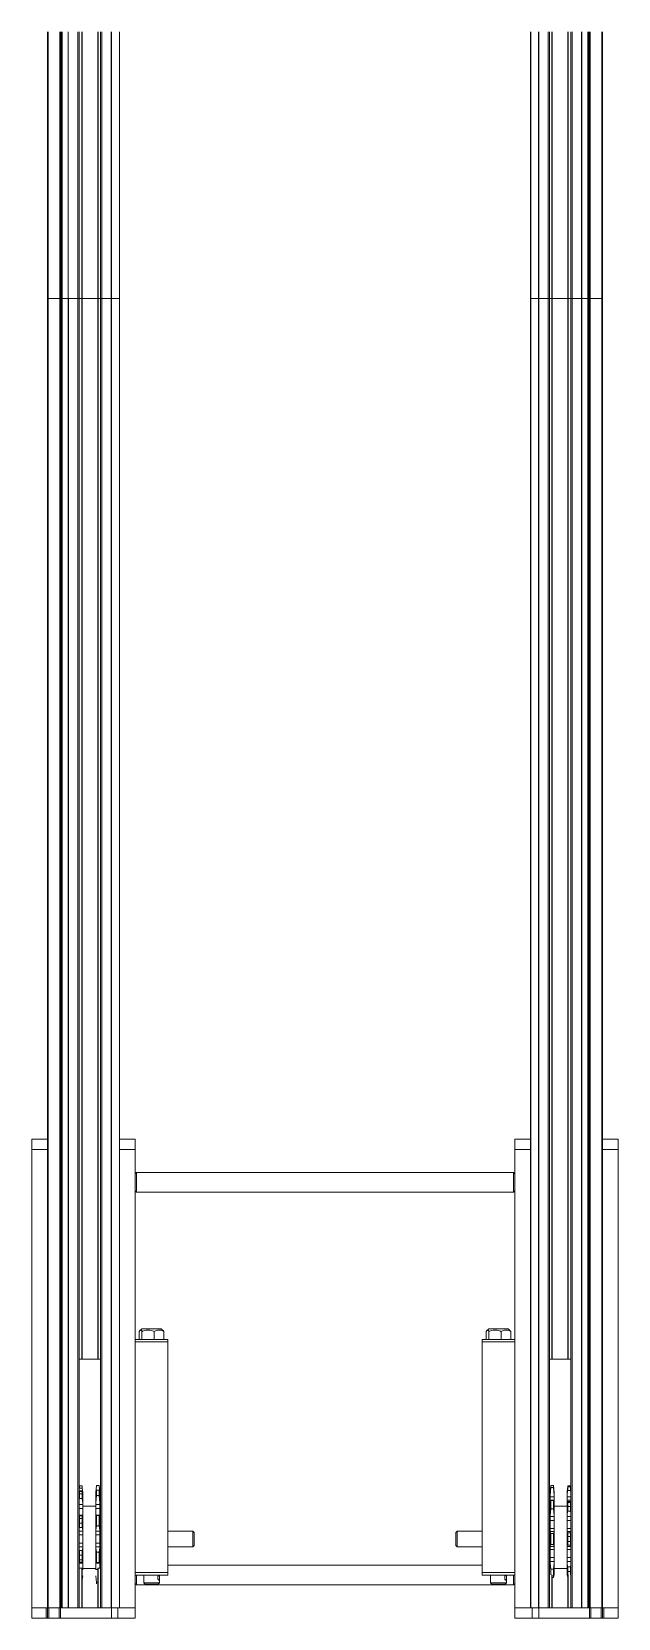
# Model space of a CAD drawing. Header units: millimetres. Extents: x 2676 to 14409, y -484 to 4878.
# Drawn here: x 13078 to 13526, y -484 to 727 of the extents above; entities that cross this region are included whole.
import ezdxf

# ---------------------------------------------------------------- set-up
doc = ezdxf.new("R2010")
doc.units = ezdxf.units.MM

msp = doc.modelspace()

# ---------------------------------------------------------------- linework, layer by layer
at = {"color": 7, "linetype": 'Continuous', "lineweight": 15}
for p, q in [((13090, 523.7, 2353.1), (13090, 727.3, 2353.1)), ((13090.5, 523.7, 2353.1), (13090.5, 727.3, 2353.1)), ((13099.5, 523.7, 2353.1), (13099.5, 727.3, 2353.1)), ((13100, 523.7, 2353.1), (13100, 727.3, 2353.1)), ((13100.3, 523.7, 2353.1), (13100.3, 727.3, 2353.1)), ((13101.1, 523.7, 2353.1), (13101.1, 727.3, 2353.1)), ((13101.3, 523.7, 2353.1), (13101.3, 727.3, 2353.1)), ((13114.2, 523.7, 2353.1), (13114.2, 727.3, 2353.1)), ((13116.5, 523.7, 2353.1), (13116.5, 727.3, 2353.1)), ((13128.5, 523.7, 2353.1), (13128.5, 727.3, 2353.1)), ((13130.5, 727.3, 2353.1), (13130.5, 523.7, 2353.1)), ((13145, 523.7, 2353.1), (13145, 727.3, 2353.1)), ((13459, 727.3, 2353.1), (13459, 523.7, 2353.1)), ((13473.5, 523.7, 2353.1), (13473.5, 727.3, 2353.1)), ((13475.5, 727.3, 2353.1), (13475.5, 523.7, 2353.1)), ((13487.5, 727.3, 2353.1), (13487.5, 523.7, 2353.1)), ((13489.8, 727.3, 2353.1), (13489.8, 523.7, 2353.1)), ((13502.7, 727.3, 2353.1), (13502.7, 523.7, 2353.1)), ((13502.9, 727.3, 2353.1), (13502.9, 523.7, 2353.1)), ((13503.7, 727.3, 2353.1), (13503.7, 523.7, 2353.1)), ((13504, 727.3, 2353.1), (13504, 523.7, 2353.1)), ((13504.5, 727.3, 2353.1), (13504.5, 523.7, 2353.1)), ((13513.5, 727.3, 2353.1), (13513.5, 523.7, 2353.1)), ((13514, 727.3, 2353.1), (13514, 523.7, 2353.1)), ((13090.5, 523.7, 2353.1), (13090, 523.7, 2353.1)), ((13090, -476.3, 2353.1), (13090, 523.7, 2353.1)), ((13099.5, 523.7, 2353.1), (13090.5, 523.7, 2353.1)), ((13090.5, -476.3, 2353.1), (13090.5, 523.7, 2353.1)), ((13100, 523.7, 2353.1), (13099.5, 523.7, 2353.1)), ((13099.5, -476.3, 2353.1), (13099.5, 523.7, 2353.1)), ((13100.3, 523.7, 2353.1), (13100, 523.7, 2353.1)), ((13100, -476.3, 2353.1), (13100, 523.7, 2353.1)), ((13101.1, 523.7, 2353.1), (13100.3, 523.7, 2353.1)), ((13100.3, -476.3, 2353.1), (13100.3, 523.7, 2353.1)), ((13101.3, 523.7, 2353.1), (13101.1, 523.7, 2353.1)), ((13101.1, -476.3, 2353.1), (13101.1, 523.7, 2353.1)), ((13105.8, 523.7, 2353.1), (13101.3, 523.7, 2353.1)), ((13101.3, -476.3, 2353.1), (13101.3, 523.7, 2353.1)), ((13106, 523.7, 2353.1), (13105.8, 523.7, 2353.1)), ((13105.8, -476.3, 2353.1), (13105.8, 523.7, 2353.1)), ((13113.2, 523.7, 2353.1), (13106, 523.7, 2353.1)), ((13106, -476.3, 2353.1), (13106, 523.7, 2353.1)), ((13114.2, 523.7, 2353.1), (13113.2, 523.7, 2353.1)), ((13113.2, -476.3, 2353.1), (13113.2, 523.7, 2353.1)), ((13114.2, -476.3, 2353.1), (13114.2, 523.7, 2353.1)), ((13116.2, 523.7, 2353.1), (13114.2, 523.7, 2353.1)), ((13116.5, 523.7, 2353.1), (13116.2, 523.7, 2353.1)), ((13116.2, -286.5, 2353.1), (13116.2, 523.7, 2353.1)), ((13128.5, 523.7, 2353.1), (13116.5, 523.7, 2353.1)), ((13116.5, -286.4, 2353.1), (13116.5, 523.7, 2353.1)), ((13128.8, 523.7, 2353.1), (13128.5, 523.7, 2353.1)), ((13128.5, -286.4, 2353.1), (13128.5, 523.7, 2353.1)), ((13130.5, 523.7, 2353.1), (13128.8, 523.7, 2353.1)), ((13128.8, -286.5, 2353.1), (13128.8, 523.7, 2353.1)), ((13130.5, 523.7, 2353.1), (13130.5, -476.3, 2353.1)), ((13131.5, 523.7, 2353.1), (13130.5, 523.7, 2353.1)), ((13138.7, 523.7, 2353.1), (13131.5, 523.7, 2353.1)), ((13131.5, -476.3, 2353.1), (13131.5, 523.7, 2353.1)), ((13138.9, 523.7, 2353.1), (13138.7, 523.7, 2353.1)), ((13138.7, -476.3, 2353.1), (13138.7, 523.7, 2353.1)), ((13144.9, 523.7, 2353.1), (13138.9, 523.7, 2353.1)), ((13138.9, -476.3, 2353.1), (13138.9, 523.7, 2353.1)), ((13145, 523.7, 2353.1), (13144.9, 523.7, 2353.1)), ((13144.9, -476.3, 2353.1), (13144.9, 523.7, 2353.1)), ((13145, -126.3, 2353.1), (13145, 523.7, 2353.1)), ((13459, 523.7, 2353.1), (13459.1, 523.7, 2353.1)), ((13459, -126.3, 2353.1), (13459, 523.7, 2353.1)), ((13459.1, 523.7, 2353.1), (13465.1, 523.7, 2353.1)), ((13459.1, -476.3, 2353.1), (13459.1, 523.7, 2353.1)), ((13465.1, 523.7, 2353.1), (13465.3, 523.7, 2353.1)), ((13465.1, -476.3, 2353.1), (13465.1, 523.7, 2353.1)), ((13465.3, 523.7, 2353.1), (13472.5, 523.7, 2353.1)), ((13465.3, -476.3, 2353.1), (13465.3, 523.7, 2353.1)), ((13472.5, 523.7, 2353.1), (13473.5, 523.7, 2353.1)), ((13472.5, -476.3, 2353.1), (13472.5, 523.7, 2353.1)), ((13473.5, -476.3, 2353.1), (13473.5, 523.7, 2353.1)), ((13473.5, 523.7, 2353.1), (13475.2, 523.7, 2353.1)), ((13475.2, 523.7, 2353.1), (13475.5, 523.7, 2353.1)), ((13475.2, -286.5, 2353.1), (13475.2, 523.7, 2353.1)), ((13475.5, 523.7, 2353.1), (13487.5, 523.7, 2353.1)), ((13475.5, -286.4, 2353.1), (13475.5, 523.7, 2353.1)), ((13487.5, 523.7, 2353.1), (13487.8, 523.7, 2353.1)), ((13487.5, -286.4, 2353.1), (13487.5, 523.7, 2353.1)), ((13487.8, 523.7, 2353.1), (13489.8, 523.7, 2353.1)), ((13487.8, -286.5, 2353.1), (13487.8, 523.7, 2353.1)), ((13489.8, 523.7, 2353.1), (13489.8, -476.3, 2353.1)), ((13489.8, 523.7, 2353.1), (13490.8, 523.7, 2353.1)), ((13490.8, 523.7, 2353.1), (13498, 523.7, 2353.1)), ((13490.8, -476.3, 2353.1), (13490.8, 523.7, 2353.1)), ((13498, 523.7, 2353.1), (13498.2, 523.7, 2353.1)), ((13498, -476.3, 2353.1), (13498, 523.7, 2353.1)), ((13498.2, 523.7, 2353.1), (13502.7, 523.7, 2353.1)), ((13498.2, -476.3, 2353.1), (13498.2, 523.7, 2353.1)), ((13502.7, 523.7, 2353.1), (13502.9, 523.7, 2353.1)), ((13502.7, -476.3, 2353.1), (13502.7, 523.7, 2353.1)), ((13502.9, 523.7, 2353.1), (13503.7, 523.7, 2353.1)), ((13502.9, -476.3, 2353.1), (13502.9, 523.7, 2353.1)), ((13503.7, 523.7, 2353.1), (13504, 523.7, 2353.1)), ((13503.7, -476.3, 2353.1), (13503.7, 523.7, 2353.1)), ((13504, 523.7, 2353.1), (13504.5, 523.7, 2353.1)), ((13504, -476.3, 2353.1), (13504, 523.7, 2353.1)), ((13504.5, 523.7, 2353.1), (13513.5, 523.7, 2353.1)), ((13504.5, -476.3, 2353.1), (13504.5, 523.7, 2353.1)), ((13513.5, 523.7, 2353.1), (13514, 523.7, 2353.1)), ((13513.5, -476.3, 2353.1), (13513.5, 523.7, 2353.1)), ((13514, -476.3, 2353.1), (13514, 523.7, 2353.1)), ((13078, -118.3, 2353.1), (13090, -118.3, 2353.1)), ((13078, -118.3, 2353.1), (13078, -126.3, 2353.1)), ((13145, -118.3, 2353.1), (13157, -118.3, 2353.1)), ((13157, -118.3, 2353.1), (13157, -126.3, 2353.1)), ((13447, -118.3, 2353.1), (13447, -126.3, 2353.1)), ((13447, -118.3, 2353.1), (13459, -118.3, 2353.1)), ((13514, -118.3, 2353.1), (13526, -118.3, 2353.1)), ((13526, -118.3, 2353.1), (13526, -126.3, 2353.1)), ((13078, -126.3, 2353.1), (13078, -476.3, 2353.1)), ((13090, -126.3, 2353.1), (13078, -126.3, 2353.1)), ((13157, -126.3, 2353.1), (13145, -126.3, 2353.1)), ((13145, -126.3, 2353.1), (13145, -476.3, 2353.1)), ((13157, -126.3, 2353.1), (13157, -476.3, 2353.1)), ((13459, -126.3, 2353.1), (13447, -126.3, 2353.1)), ((13447, -126.3, 2353.1), (13447, -476.3, 2353.1)), ((13459, -126.3, 2353.1), (13459, -476.3, 2353.1)), ((13526, -126.3, 2353.1), (13514, -126.3, 2353.1)), ((13526, -126.3, 2353.1), (13526, -476.3, 2353.1)), ((13158, -143.8, 2353.1), (13157, -144.8, 2353.1)), ((13446, -143.8, 2353.1), (13158, -143.8, 2353.1)), ((13158, -143.8, 2353.1), (13158, -158.8, 2353.1)), ((13447, -144.8, 2353.1), (13446, -143.8, 2353.1)), ((13446, -158.8, 2353.1), (13446, -143.8, 2353.1)), ((13157, -157.8, 2353.1), (13158, -158.8, 2353.1)), ((13158, -158.8, 2353.1), (13446, -158.8, 2353.1)), ((13446, -158.8, 2353.1), (13447, -157.8, 2353.1)), ((13160.1, -265.3, 2353.1), (13160.1, -271.3, 2353.1)), ((13162.1, -263.3, 2353.1), (13160.8, -264.4, 2353.1)), ((13167.2, -263.3, 2353.1), (13162.1, -263.3, 2353.1)), ((13162.2, -265.3, 2353.1), (13162.2, -271.3, 2353.1)), ((13176.8, -263.3, 2353.1), (13167.2, -263.3, 2353.1)), ((13171.5, -265.3, 2353.1), (13171.5, -271.3, 2353.1)), ((13178.2, -264.4, 2353.1), (13176.8, -263.3, 2353.1)), ((13178.8, -265.3, 2353.1), (13178.8, -271.3, 2353.1)), ((13425.1, -265.3, 2353.1), (13425.1, -271.3, 2353.1)), ((13427.1, -263.3, 2353.1), (13425.8, -264.4, 2353.1)), ((13441.8, -263.3, 2353.1), (13427.1, -263.3, 2353.1)), ((13427.2, -265.3, 2353.1), (13427.2, -271.3, 2353.1)), ((13436.5, -265.3, 2353.1), (13436.5, -271.3, 2353.1)), ((13443.2, -264.4, 2353.1), (13441.8, -263.3, 2353.1)), ((13443.8, -265.3, 2353.1), (13443.8, -271.3, 2353.1)), ((13157, -271.3, 2353.1), (13182, -271.3, 2353.1)), ((13182, -273.3, 2353.1), (13157, -273.3, 2353.1)), ((13182, -271.3, 2353.1), (13182, -273.3, 2353.1)), ((13182, -449.3, 2353.1), (13182, -273.3, 2353.1)), ((13422, -271.3, 2353.1), (13447, -271.3, 2353.1)), ((13422, -273.3, 2353.1), (13422, -271.3, 2353.1)), ((13447, -273.3, 2353.1), (13422, -273.3, 2353.1)), ((13422, -273.3, 2353.1), (13422, -449.3, 2353.1)), ((13116.2, -286.5, 2353.1), (13114.2, -286.5, 2353.1)), ((13128.5, -286.3, 2353.1), (13116.5, -286.3, 2353.1)), ((13130.5, -286.5, 2353.1), (13128.8, -286.5, 2353.1)), ((13473.5, -286.5, 2353.1), (13475.2, -286.5, 2353.1)), ((13475.5, -286.3, 2353.1), (13487.5, -286.3, 2353.1)), ((13487.8, -286.5, 2353.1), (13489.8, -286.5, 2353.1)), ((13114.3, -384.9, 2353.1), (13114.2, -386.4, 2353.1)), ((13116.6, -384.9, 2353.1), (13114.3, -384.9, 2353.1)), ((13116.4, -383.1, 2353.1), (13114.5, -383.1, 2353.1)), ((13116.5, -387, 2353.1), (13114.5, -387, 2353.1)), ((13114.5, -387.4, 2353.1), (13114.5, -389.3, 2353.1)), ((13116.4, -387.4, 2353.1), (13114.5, -387.4, 2353.1)), ((13116.4, -389.3, 2353.1), (13116.4, -387.4, 2353.1)), ((13117, -388.3, 2353.1), (13116.6, -384.9, 2353.1)), ((13127, -388.3, 2353.1), (13127.5, -382.9, 2353.1)), ((13127.5, -386.4, 2353.1), (13127, -390.7, 2353.1)), ((13127.5, -382.9, 2353.1), (13129.4, -382.9, 2353.1)), ((13127.5, -390.6, 2353.1), (13127.5, -386.4, 2353.1)), ((13127.5, -386.4, 2353.1), (13129.4, -386.4, 2353.1)), ((13129.4, -382.9, 2353.1), (13130, -388.3, 2353.1)), ((13129.4, -386.4, 2353.1), (13129.4, -390.6, 2353.1)), ((13130, -390.7, 2353.1), (13129.4, -386.4, 2353.1)), ((13474.5, -382.9, 2353.1), (13474, -388.3, 2353.1)), ((13474, -390.3, 2353.1), (13474.5, -384.4, 2353.1)), ((13474.5, -384.4, 2353.1), (13474.5, -382.9, 2353.1)), ((13476.4, -382.9, 2353.1), (13474.5, -382.9, 2353.1)), ((13476.4, -384.4, 2353.1), (13474.5, -384.4, 2353.1)), ((13476.4, -382.9, 2353.1), (13476.4, -384.4, 2353.1)), ((13477, -388.3, 2353.1), (13476.4, -382.9, 2353.1)), ((13476.4, -384.4, 2353.1), (13477, -390.3, 2353.1)), ((13487, -388.3, 2353.1), (13487.3, -384.9, 2353.1)), ((13487.3, -386.6, 2353.1), (13487, -390.3, 2353.1)), ((13489.6, -386.6, 2353.1), (13487.3, -386.6, 2353.1)), ((13489.4, -383.1, 2353.1), (13487.5, -383.1, 2353.1)), ((13487.5, -383.1, 2353.1), (13487.5, -383.8, 2353.1)), ((13489.4, -383.1, 2353.1), (13487.5, -383.1, 2353.1)), ((13487.5, -383.8, 2353.1), (13489.4, -383.8, 2353.1)), ((13489.4, -383.8, 2353.1), (13489.4, -383.1, 2353.1)), ((13489.6, -384.9, 2353.1), (13489.8, -386.4, 2353.1)), ((13489.8, -388.1, 2353.1), (13489.6, -386.6, 2353.1)), ((13114.2, -389.1, 2353.1), (13114.3, -388, 2353.1)), ((13114.3, -392.7, 2353.1), (13114.2, -394.2, 2353.1)), ((13116.6, -392.7, 2353.1), (13114.3, -392.7, 2353.1)), ((13114.5, -389.3, 2353.1), (13116.4, -389.3, 2353.1)), ((13116.6, -388, 2353.1), (13117, -390.7, 2353.1)), ((13117, -396.2, 2353.1), (13116.6, -392.7, 2353.1)), ((13117, -388.3, 2353.1), (13117, -389.6, 2353.1)), ((13117, -389.6, 2353.1), (13117, -390.7, 2353.1)), ((13117, -390.7, 2353.1), (13117, -396.2, 2353.1)), ((13117, -396.2, 2353.1), (13117, -397.5, 2353.1)), ((13117, -397.5, 2353.1), (13117, -400.5, 2353.1)), ((13127, -398.8, 2353.1), (13117, -398.8, 2353.1)), ((13127, -388.3, 2353.1), (13127, -389.6, 2353.1)), ((13127, -390.7, 2353.1), (13127, -389.6, 2353.1)), ((13127, -396.2, 2353.1), (13127.5, -390.6, 2353.1)), ((13127, -390.7, 2353.1), (13127, -396.2, 2353.1)), ((13127, -396.2, 2353.1), (13127, -397.5, 2353.1)), ((13127, -397.5, 2353.1), (13130, -397.5, 2353.1)), ((13127, -400.5, 2353.1), (13127, -397.5, 2353.1)), ((13127.5, -390.6, 2353.1), (13129.4, -390.6, 2353.1)), ((13129.4, -390.6, 2353.1), (13130, -396.2, 2353.1)), ((13130, -388.3, 2353.1), (13130, -389.6, 2353.1)), ((13130, -389.6, 2353.1), (13130, -390.7, 2353.1)), ((13130, -390.7, 2353.1), (13130, -396.2, 2353.1)), ((13130, -396.2, 2353.1), (13130, -397.5, 2353.1)), ((13130, -397.5, 2353.1), (13130, -400.5, 2353.1)), ((13130.5, -398.8, 2353.1), (13130, -398.8, 2353.1)), ((13474, -398.8, 2353.1), (13473.5, -398.8, 2353.1)), ((13474, -390.3, 2353.1), (13474, -388.3, 2353.1)), ((13474, -391.6, 2353.1), (13474, -390.3, 2353.1)), ((13474, -391.6, 2353.1), (13477, -391.6, 2353.1)), ((13474, -394.2, 2353.1), (13474, -391.6, 2353.1)), ((13477, -394.2, 2353.1), (13474, -394.2, 2353.1)), ((13474, -397, 2353.1), (13474, -394.2, 2353.1)), ((13474.5, -394.4, 2353.1), (13474, -397, 2353.1)), ((13474, -405.5, 2353.1), (13474, -397, 2353.1)), ((13474.5, -400.8, 2353.1), (13474.5, -394.4, 2353.1)), ((13476.4, -394.4, 2353.1), (13474.5, -394.4, 2353.1)), ((13476.4, -394.4, 2353.1), (13476.4, -400.8, 2353.1)), ((13477, -397, 2353.1), (13476.4, -394.4, 2353.1)), ((13477, -390.3, 2353.1), (13477, -388.3, 2353.1)), ((13477, -391.6, 2353.1), (13477, -390.3, 2353.1)), ((13477, -391.6, 2353.1), (13477, -394.2, 2353.1)), ((13477, -397, 2353.1), (13477, -394.2, 2353.1)), ((13477, -405.5, 2353.1), (13477, -397, 2353.1)), ((13487, -398.8, 2353.1), (13477, -398.8, 2353.1)), ((13487, -390.3, 2353.1), (13487, -388.3, 2353.1)), ((13487, -391.6, 2353.1), (13487, -390.3, 2353.1)), ((13487, -394.2, 2353.1), (13487, -391.6, 2353.1)), ((13487, -397, 2353.1), (13487, -394.2, 2353.1)), ((13487, -397, 2353.1), (13487.3, -395.3, 2353.1)), ((13487, -405.5, 2353.1), (13487, -397, 2353.1)), ((13489.5, -395, 2353.1), (13487.4, -395, 2353.1)), ((13487.5, -396, 2353.1), (13487.5, -398.9, 2353.1)), ((13489.4, -396, 2353.1), (13487.5, -396, 2353.1)), ((13487.5, -398.9, 2353.1), (13489.4, -398.9, 2353.1)), ((13489.4, -398.9, 2353.1), (13489.4, -396, 2353.1)), ((13489.6, -395.3, 2353.1), (13489.8, -396.1, 2353.1)), ((13114.2, -406.3, 2353.1), (13114.3, -406.2, 2353.1)), ((13116.6, -406.1, 2353.1), (13114.4, -406.1, 2353.1)), ((13114.5, -408, 2353.1), (13114.5, -411.6, 2353.1)), ((13116.4, -408, 2353.1), (13114.5, -408, 2353.1)), ((13114.5, -411.6, 2353.1), (13116.4, -411.6, 2353.1)), ((13116.4, -411.6, 2353.1), (13116.4, -408, 2353.1)), ((13116.6, -406.2, 2353.1), (13117, -406.6, 2353.1)), ((13117, -400.5, 2353.1), (13117, -405.5, 2353.1)), ((13117, -405.5, 2353.1), (13117, -406.6, 2353.1)), ((13117, -406.6, 2353.1), (13117, -417, 2353.1)), ((13130, -400.5, 2353.1), (13127, -400.5, 2353.1)), ((13127, -400.5, 2353.1), (13127, -405.5, 2353.1)), ((13127, -405.5, 2353.1), (13130, -405.5, 2353.1)), ((13127, -406.6, 2353.1), (13127, -405.5, 2353.1)), ((13127.5, -405.9, 2353.1), (13127, -406.6, 2353.1)), ((13127, -406.6, 2353.1), (13127, -417, 2353.1)), ((13127.5, -413.8, 2353.1), (13127.5, -405.9, 2353.1)), ((13127.5, -405.9, 2353.1), (13129.4, -405.9, 2353.1)), ((13129.4, -405.9, 2353.1), (13129.4, -413.8, 2353.1)), ((13130, -406.6, 2353.1), (13129.4, -405.9, 2353.1)), ((13130, -400.5, 2353.1), (13130, -405.5, 2353.1)), ((13130, -405.5, 2353.1), (13130, -406.6, 2353.1)), ((13130, -406.6, 2353.1), (13130, -417, 2353.1)), ((13474, -405.5, 2353.1), (13474.5, -400.8, 2353.1)), ((13474, -406.6, 2353.1), (13474, -405.5, 2353.1)), ((13474, -406.6, 2353.1), (13477, -406.6, 2353.1)), ((13474, -409.7, 2353.1), (13474, -406.6, 2353.1)), ((13477, -409.7, 2353.1), (13474, -409.7, 2353.1)), ((13474, -415.8, 2353.1), (13474, -409.7, 2353.1)), ((13476.4, -400.8, 2353.1), (13474.5, -400.8, 2353.1)), ((13476.4, -400.8, 2353.1), (13477, -405.5, 2353.1)), ((13477, -406.6, 2353.1), (13477, -405.5, 2353.1)), ((13477, -406.6, 2353.1), (13477, -409.7, 2353.1)), ((13477, -415.8, 2353.1), (13477, -409.7, 2353.1)), ((13487.3, -402.6, 2353.1), (13487, -405.5, 2353.1)), ((13487, -406.6, 2353.1), (13487, -405.5, 2353.1)), ((13487, -409.7, 2353.1), (13487, -406.6, 2353.1)), ((13487, -415.8, 2353.1), (13487, -409.7, 2353.1)), ((13489.6, -402.6, 2353.1), (13487.3, -402.6, 2353.1)), ((13489.8, -403.8, 2353.1), (13489.6, -402.6, 2353.1)), ((13114.3, -415, 2353.1), (13114.2, -415.8, 2353.1)), ((13116.6, -415, 2353.1), (13114.3, -415, 2353.1)), ((13117, -417, 2353.1), (13116.6, -415, 2353.1)), ((13117, -417, 2353.1), (13117, -417.8, 2353.1)), ((13117, -417.8, 2353.1), (13117, -420.6, 2353.1)), ((13117, -420.6, 2353.1), (13117, -427, 2353.1)), ((13127, -417, 2353.1), (13127.5, -413.8, 2353.1)), ((13127, -417, 2353.1), (13127, -417.8, 2353.1)), ((13127, -417.8, 2353.1), (13130, -417.8, 2353.1)), ((13127, -420.6, 2353.1), (13127, -417.8, 2353.1)), ((13130, -420.6, 2353.1), (13127, -420.6, 2353.1)), ((13127, -420.6, 2353.1), (13127, -427, 2353.1)), ((13127.5, -413.8, 2353.1), (13129.4, -413.8, 2353.1)), ((13129.4, -413.8, 2353.1), (13130, -417, 2353.1)), ((13130, -417, 2353.1), (13130, -417.8, 2353.1)), ((13130, -417.8, 2353.1), (13130, -420.6, 2353.1)), ((13130, -420.6, 2353.1), (13130, -427, 2353.1)), ((13201, -417.8, 2353.1), (13182, -417.8, 2353.1)), ((13202, -418.8, 2353.1), (13201, -417.8, 2353.1)), ((13201, -429.8, 2353.1), (13201, -417.8, 2353.1)), ((13202, -418.8, 2353.1), (13202, -428.8, 2353.1)), ((13403, -417.8, 2353.1), (13402, -418.8, 2353.1)), ((13402, -423.8, 2353.1), (13402, -418.8, 2353.1)), ((13402, -428.8, 2353.1), (13402, -423.8, 2353.1)), ((13422, -417.8, 2353.1), (13403, -417.8, 2353.1)), ((13403, -417.8, 2353.1), (13403, -423.8, 2353.1)), ((13403, -423.8, 2353.1), (13403, -429.8, 2353.1)), ((13474, -415.8, 2353.1), (13477, -415.8, 2353.1)), ((13474, -417.9, 2353.1), (13474, -415.8, 2353.1)), ((13474, -418.2, 2353.1), (13474, -417.9, 2353.1)), ((13477, -417.9, 2353.1), (13474, -417.9, 2353.1)), ((13474, -429.3, 2353.1), (13474, -418.2, 2353.1)), ((13474.5, -419.6, 2353.1), (13474, -418.2, 2353.1)), ((13476.4, -419.6, 2353.1), (13474.5, -419.6, 2353.1)), ((13474.5, -428, 2353.1), (13474.5, -419.6, 2353.1)), ((13477, -418.2, 2353.1), (13476.4, -419.6, 2353.1)), ((13476.4, -419.6, 2353.1), (13476.4, -428, 2353.1)), ((13477, -415.8, 2353.1), (13477, -417.9, 2353.1)), ((13477, -418.2, 2353.1), (13477, -417.9, 2353.1)), ((13477, -429.3, 2353.1), (13477, -418.2, 2353.1)), ((13487, -417.9, 2353.1), (13487, -415.8, 2353.1)), ((13487, -418.2, 2353.1), (13487, -417.9, 2353.1)), ((13487, -429.3, 2353.1), (13487, -418.2, 2353.1)), ((13487, -418.2, 2353.1), (13487.3, -419.1, 2353.1)), ((13487.3, -419.1, 2353.1), (13489.6, -419.1, 2353.1)), ((13487.5, -421.9, 2353.1), (13487.5, -425.7, 2353.1)), ((13489.4, -421.9, 2353.1), (13487.5, -421.9, 2353.1)), ((13489.4, -425.7, 2353.1), (13489.4, -421.9, 2353.1)), ((13489.6, -419.1, 2353.1), (13489.8, -418.7, 2353.1)), ((13114.2, -431.7, 2353.1), (13114.3, -432.6, 2353.1)), ((13114.3, -432.6, 2353.1), (13116.6, -432.6, 2353.1)), ((13114.5, -436, 2353.1), (13114.5, -439.6, 2353.1)), ((13116.4, -436, 2353.1), (13114.5, -436, 2353.1)), ((13116.4, -439.6, 2353.1), (13116.4, -436, 2353.1)), ((13116.6, -432.6, 2353.1), (13117, -430.6, 2353.1)), ((13117, -427, 2353.1), (13117, -429.8, 2353.1)), ((13117, -429.8, 2353.1), (13117, -430.6, 2353.1)), ((13117, -430.6, 2353.1), (13117, -441, 2353.1)), ((13127, -427, 2353.1), (13130, -427, 2353.1)), ((13127, -429.8, 2353.1), (13127, -427, 2353.1)), ((13127, -429.8, 2353.1), (13127, -430.6, 2353.1)), ((13130, -429.8, 2353.1), (13127, -429.8, 2353.1)), ((13127.5, -433.8, 2353.1), (13127, -430.6, 2353.1)), ((13127, -430.6, 2353.1), (13127, -441, 2353.1)), ((13127.5, -441.7, 2353.1), (13127.5, -433.8, 2353.1)), ((13127.5, -433.8, 2353.1), (13129.4, -433.8, 2353.1)), ((13130, -430.6, 2353.1), (13129.4, -433.8, 2353.1)), ((13129.4, -433.8, 2353.1), (13129.4, -441.7, 2353.1)), ((13130, -427, 2353.1), (13130, -429.8, 2353.1)), ((13130, -429.8, 2353.1), (13130, -430.6, 2353.1)), ((13130, -430.6, 2353.1), (13130, -441, 2353.1)), ((13182, -429.8, 2353.1), (13201, -429.8, 2353.1)), ((13201, -429.8, 2353.1), (13202, -428.8, 2353.1)), ((13402, -428.8, 2353.1), (13403, -429.8, 2353.1)), ((13403, -429.8, 2353.1), (13422, -429.8, 2353.1)), ((13474, -429.3, 2353.1), (13474.5, -428, 2353.1)), ((13474, -429.6, 2353.1), (13474, -429.3, 2353.1)), ((13474, -429.6, 2353.1), (13477, -429.6, 2353.1)), ((13474, -431.8, 2353.1), (13474, -429.6, 2353.1)), ((13477, -431.8, 2353.1), (13474, -431.8, 2353.1)), ((13474, -437.9, 2353.1), (13474, -431.8, 2353.1)), ((13476.4, -428, 2353.1), (13474.5, -428, 2353.1)), ((13476.4, -428, 2353.1), (13477, -429.3, 2353.1)), ((13477, -429.6, 2353.1), (13477, -429.3, 2353.1)), ((13477, -429.6, 2353.1), (13477, -431.8, 2353.1)), ((13477, -437.9, 2353.1), (13477, -431.8, 2353.1)), ((13487.3, -428.5, 2353.1), (13487, -429.3, 2353.1)), ((13487, -429.6, 2353.1), (13487, -429.3, 2353.1)), ((13487, -431.8, 2353.1), (13487, -429.6, 2353.1)), ((13487, -437.9, 2353.1), (13487, -431.8, 2353.1)), ((13489.6, -428.5, 2353.1), (13487.3, -428.5, 2353.1)), ((13487.5, -425.7, 2353.1), (13489.4, -425.7, 2353.1)), ((13489.8, -428.8, 2353.1), (13489.6, -428.5, 2353.1)), ((13114.3, -441.4, 2353.1), (13114.2, -441.2, 2353.1)), ((13114.2, -446, 2353.1), (13116.2, -446, 2353.1)), ((13114.4, -441.4, 2353.1), (13116.6, -441.4, 2353.1)), ((13114.5, -439.6, 2353.1), (13116.4, -439.6, 2353.1)), ((13116.2, -476.3, 2353.1), (13116.2, -446, 2353.1)), ((13116.5, -476.3, 2353.1), (13116.5, -446.1, 2353.1)), ((13117, -441, 2353.1), (13116.6, -441.4, 2353.1)), ((13117, -441, 2353.1), (13117, -442.1, 2353.1)), ((13117, -442.1, 2353.1), (13117, -447, 2353.1)), ((13117, -446.3, 2353.1), (13127, -446.3, 2353.1)), ((13117, -447, 2353.1), (13117, -447.3, 2353.1)), ((13127, -441, 2353.1), (13127.5, -441.7, 2353.1)), ((13127, -442.1, 2353.1), (13127, -441, 2353.1)), ((13130, -442.1, 2353.1), (13127, -442.1, 2353.1)), ((13127, -442.1, 2353.1), (13127, -447, 2353.1)), ((13127, -447.3, 2353.1), (13127, -447, 2353.1)), ((13127.5, -441.7, 2353.1), (13129.4, -441.7, 2353.1)), ((13128.5, -476.3, 2353.1), (13128.5, -446.1, 2353.1)), ((13128.8, -446, 2353.1), (13130.5, -446, 2353.1)), ((13128.8, -476.3, 2353.1), (13128.8, -446, 2353.1)), ((13129.4, -441.7, 2353.1), (13130, -441, 2353.1)), ((13130, -441, 2353.1), (13130, -442.1, 2353.1)), ((13130, -442.1, 2353.1), (13130, -446, 2353.1)), ((13422, -443.8, 2353.1), (13182, -443.8, 2353.1)), ((13474.2, -446, 2353.1), (13473.5, -446, 2353.1)), ((13474, -437.9, 2353.1), (13477, -437.9, 2353.1)), ((13474, -441, 2353.1), (13474, -437.9, 2353.1)), ((13477, -441, 2353.1), (13474, -441, 2353.1)), ((13474, -442.1, 2353.1), (13474, -441, 2353.1)), ((13474.5, -446.8, 2353.1), (13474, -442.1, 2353.1)), ((13474, -446, 2353.1), (13474, -442.1, 2353.1)), ((13476.4, -446.8, 2353.1), (13474.5, -446.8, 2353.1)), ((13474.5, -451, 2353.1), (13474.5, -446.8, 2353.1)), ((13477, -442.1, 2353.1), (13476.4, -446.8, 2353.1)), ((13476.4, -446.8, 2353.1), (13476.4, -453.2, 2353.1)), ((13477, -437.9, 2353.1), (13477, -441, 2353.1)), ((13477, -442.1, 2353.1), (13477, -441, 2353.1)), ((13477, -450.6, 2353.1), (13477, -442.1, 2353.1)), ((13487, -446.3, 2353.1), (13477, -446.3, 2353.1)), ((13487, -441, 2353.1), (13487, -437.9, 2353.1)), ((13487, -442.1, 2353.1), (13487, -441, 2353.1)), ((13487, -442.1, 2353.1), (13487.3, -445, 2353.1)), ((13487, -450.6, 2353.1), (13487, -442.1, 2353.1)), ((13487.3, -445, 2353.1), (13489.6, -445, 2353.1)), ((13489.6, -445, 2353.1), (13489.8, -443.8, 2353.1)), ((13489.8, -446, 2353.1), (13489.7, -446, 2353.1)), ((13116.6, -454.9, 2353.1), (13116.9, -451.9, 2353.1)), ((13127.5, -457, 2353.1), (13127, -451.9, 2353.1)), ((13127.5, -458.1, 2353.1), (13127.5, -457, 2353.1)), ((13127.5, -457, 2353.1), (13128.5, -457, 2353.1)), ((13157, -449.3, 2353.1), (13182, -449.3, 2353.1)), ((13182, -451.3, 2353.1), (13157, -451.3, 2353.1)), ((13157, -457.8, 2353.1), (13158, -458.8, 2353.1)), ((13158, -451.3, 2353.1), (13158, -458.8, 2353.1)), ((13158, -458.8, 2353.1), (13446, -458.8, 2353.1)), ((13163.5, -451.3, 2353.1), (13163.5, -457.3, 2353.1)), ((13163.5, -457.3, 2353.1), (13164.5, -458.3, 2353.1)), ((13163.5, -457.3, 2353.1), (13175.5, -457.3, 2353.1)), ((13174.5, -458.3, 2353.1), (13164.5, -458.3, 2353.1)), ((13174.5, -458.3, 2353.1), (13175.5, -457.3, 2353.1)), ((13175.5, -452.6, 2353.1), (13175.5, -451.3, 2353.1)), ((13175.5, -457.3, 2353.1), (13175.5, -452.6, 2353.1)), ((13182, -449.3, 2353.1), (13182, -451.3, 2353.1)), ((13422, -449.3, 2353.1), (13447, -449.3, 2353.1)), ((13422, -451.3, 2353.1), (13422, -449.3, 2353.1)), ((13447, -451.3, 2353.1), (13422, -451.3, 2353.1)), ((13428.5, -451.3, 2353.1), (13428.5, -457.3, 2353.1)), ((13428.5, -457.3, 2353.1), (13429.5, -458.3, 2353.1)), ((13428.5, -457.3, 2353.1), (13432.6, -457.3, 2353.1)), ((13432.9, -458.3, 2353.1), (13429.5, -458.3, 2353.1)), ((13432.6, -457.3, 2353.1), (13440.5, -457.3, 2353.1)), ((13439.5, -458.3, 2353.1), (13432.9, -458.3, 2353.1)), ((13439.5, -458.3, 2353.1), (13440.5, -457.3, 2353.1)), ((13440.5, -452.6, 2353.1), (13440.5, -451.3, 2353.1)), ((13440.5, -457.3, 2353.1), (13440.5, -452.6, 2353.1)), ((13446, -458.8, 2353.1), (13446, -451.3, 2353.1)), ((13446, -458.8, 2353.1), (13447, -457.8, 2353.1)), ((13475.5, -476.3, 2353.1), (13475.5, -451.4, 2353.1)), ((13476.4, -453.2, 2353.1), (13475.5, -453.2, 2353.1)), ((13476.4, -453.2, 2353.1), (13476.9, -450.8, 2353.1)), ((13487.3, -452.2, 2353.1), (13487, -450.8, 2353.1)), ((13487.4, -452.6, 2353.1), (13487.5, -452.6, 2353.1)), ((13489.4, -448.6, 2353.1), (13487.5, -448.6, 2353.1)), ((13487.5, -448.6, 2353.1), (13487.5, -451.2, 2353.1)), ((13487.5, -476.3, 2353.1), (13487.5, -450.6, 2353.1)), ((13489.4, -451, 2353.1), (13489.4, -448.6, 2353.1)), ((13089, -476.3, 2353.1), (13078, -476.3, 2353.1)), ((13078, -484.3, 2353.1), (13078, -476.3, 2353.1)), ((13078, -484.3, 2353.1), (13089, -484.3, 2353.1)), ((13089, -476.3, 2353.1), (13089, -484.3, 2353.1)), ((13090, -476.3, 2353.1), (13089, -476.3, 2353.1)), ((13089, -484.3, 2353.1), (13090, -484.3, 2353.1)), ((13090.5, -476.3, 2353.1), (13090, -476.3, 2353.1)), ((13090, -476.3, 2353.1), (13090, -484.3, 2353.1)), ((13090, -484.3, 2353.1), (13091, -484.3, 2353.1)), ((13099.5, -476.3, 2353.1), (13090.5, -476.3, 2353.1)), ((13091, -484.3, 2353.1), (13091, -476.3, 2353.1)), ((13099, -476.3, 2353.1), (13091, -476.3, 2353.1)), ((13091, -484.3, 2353.1), (13099, -484.3, 2353.1)), ((13099, -476.3, 2353.1), (13099, -484.3, 2353.1)), ((13099, -484.3, 2353.1), (13100, -484.3, 2353.1)), ((13100, -476.3, 2353.1), (13099.5, -476.3, 2353.1)), ((13100, -484.3, 2353.1), (13100, -476.3, 2353.1)), ((13138.8, -476.3, 2353.1), (13100, -476.3, 2353.1)), ((13100, -484.3, 2353.1), (13138.8, -484.3, 2353.1)), ((13113.2, -476.3, 2353.1), (13106, -476.3, 2353.1)), ((13138.7, -476.3, 2353.1), (13131.5, -476.3, 2353.1)), ((13138.8, -476.3, 2353.1), (13138.8, -484.3, 2353.1)), ((13143.8, -476.3, 2353.1), (13138.8, -476.3, 2353.1)), ((13138.8, -484.3, 2353.1), (13143.8, -484.3, 2353.1)), ((13143.8, -476.3, 2353.1), (13138.9, -476.3, 2353.1)), ((13143.8, -476.3, 2353.1), (13143.8, -484.3, 2353.1)), ((13143.8, -476.3, 2353.1), (13157, -476.3, 2353.1)), ((13143.8, -484.3, 2353.1), (13157, -484.3, 2353.1)), ((13157, -476.3, 2353.1), (13145, -476.3, 2353.1)), ((13157, -484.3, 2353.1), (13157, -476.3, 2353.1)), ((13459, -476.3, 2353.1), (13447, -476.3, 2353.1)), ((13447, -484.3, 2353.1), (13447, -476.3, 2353.1)), ((13460.2, -476.3, 2353.1), (13447, -476.3, 2353.1)), ((13460.2, -484.3, 2353.1), (13447, -484.3, 2353.1)), ((13460.2, -476.3, 2353.1), (13465.1, -476.3, 2353.1)), ((13460.2, -476.3, 2353.1), (13460.2, -484.3, 2353.1)), ((13460.2, -476.3, 2353.1), (13465.2, -476.3, 2353.1)), ((13465.2, -484.3, 2353.1), (13460.2, -484.3, 2353.1)), ((13465.2, -476.3, 2353.1), (13465.2, -484.3, 2353.1)), ((13465.2, -476.3, 2353.1), (13504, -476.3, 2353.1)), ((13504, -484.3, 2353.1), (13465.2, -484.3, 2353.1)), ((13465.3, -476.3, 2353.1), (13472.5, -476.3, 2353.1)), ((13490.8, -476.3, 2353.1), (13498, -476.3, 2353.1)), ((13504, -476.3, 2353.1), (13504.5, -476.3, 2353.1)), ((13504, -484.3, 2353.1), (13504, -476.3, 2353.1)), ((13505, -484.3, 2353.1), (13504, -484.3, 2353.1)), ((13504.5, -476.3, 2353.1), (13513.5, -476.3, 2353.1)), ((13505, -476.3, 2353.1), (13505, -484.3, 2353.1)), ((13505, -476.3, 2353.1), (13513, -476.3, 2353.1)), ((13513, -484.3, 2353.1), (13505, -484.3, 2353.1)), ((13513, -484.3, 2353.1), (13513, -476.3, 2353.1)), ((13514, -484.3, 2353.1), (13513, -484.3, 2353.1)), ((13513.5, -476.3, 2353.1), (13514, -476.3, 2353.1)), ((13514, -476.3, 2353.1), (13514, -484.3, 2353.1)), ((13514, -476.3, 2353.1), (13515, -476.3, 2353.1)), ((13515, -484.3, 2353.1), (13514, -484.3, 2353.1)), ((13526, -476.3, 2353.1), (13515, -476.3, 2353.1)), ((13515, -476.3, 2353.1), (13515, -484.3, 2353.1)), ((13526, -484.3, 2353.1), (13515, -484.3, 2353.1)), ((13526, -484.3, 2353.1), (13526, -476.3, 2353.1))]:
    msp.add_line(p, q, dxfattribs=at)
at = {"color": 8, "linetype": 'Continuous', "lineweight": 15}
for p, q in [((13105.8, 523.7, 2353.1), (13105.8, 727.3, 2353.1)), ((13113.2, 523.7, 2353.1), (13113.2, 727.3, 2353.1)), ((13116.2, 523.7, 2353.1), (13116.2, 727.3, 2353.1)), ((13128.8, 523.7, 2353.1), (13128.8, 727.3, 2353.1)), ((13131.5, 523.7, 2353.1), (13131.5, 727.3, 2353.1)), ((13138.7, 523.7, 2353.1), (13138.7, 727.3, 2353.1)), ((13138.9, 523.7, 2353.1), (13138.9, 727.3, 2353.1)), ((13144.9, 523.7, 2353.1), (13144.9, 727.3, 2353.1)), ((13459.1, 727.3, 2353.1), (13459.1, 523.7, 2353.1)), ((13465.1, 727.3, 2353.1), (13465.1, 523.7, 2353.1)), ((13465.3, 727.3, 2353.1), (13465.3, 523.7, 2353.1)), ((13472.5, 727.3, 2353.1), (13472.5, 523.7, 2353.1)), ((13475.2, 727.3, 2353.1), (13475.2, 523.7, 2353.1)), ((13487.8, 727.3, 2353.1), (13487.8, 523.7, 2353.1)), ((13490.8, 727.3, 2353.1), (13490.8, 523.7, 2353.1)), ((13498, 727.3, 2353.1), (13498, 523.7, 2353.1)), ((13498.2, 727.3, 2353.1), (13498.2, 523.7, 2353.1)), ((13114.2, -397.5, 2353.1), (13117, -397.5, 2353.1)), ((13116.8, -389.6, 2353.1), (13117, -389.6, 2353.1)), ((13127, -389.6, 2353.1), (13127.1, -389.6, 2353.1)), ((13129.8, -389.6, 2353.1), (13130, -389.6, 2353.1)), ((13487, -391.6, 2353.1), (13489.8, -391.6, 2353.1)), ((13489.8, -394.2, 2353.1), (13487, -394.2, 2353.1)), ((13117, -400.5, 2353.1), (13114.2, -400.5, 2353.1)), ((13114.2, -405.5, 2353.1), (13117, -405.5, 2353.1)), ((13487, -406.6, 2353.1), (13489.8, -406.6, 2353.1)), ((13489.8, -409.7, 2353.1), (13487, -409.7, 2353.1)), ((13114.2, -417.8, 2353.1), (13117, -417.8, 2353.1)), ((13117, -420.6, 2353.1), (13114.2, -420.6, 2353.1)), ((13487, -415.8, 2353.1), (13489.8, -415.8, 2353.1)), ((13489.8, -417.9, 2353.1), (13487, -417.9, 2353.1)), ((13114.2, -427, 2353.1), (13117, -427, 2353.1)), ((13117, -429.8, 2353.1), (13114.2, -429.8, 2353.1)), ((13487, -429.6, 2353.1), (13489.8, -429.6, 2353.1)), ((13489.8, -431.8, 2353.1), (13487, -431.8, 2353.1)), ((13117, -442.1, 2353.1), (13114.2, -442.1, 2353.1)), ((13116.5, -447, 2353.1), (13117, -447, 2353.1)), ((13127, -447, 2353.1), (13128.5, -447, 2353.1)), ((13487, -437.9, 2353.1), (13489.8, -437.9, 2353.1)), ((13489.8, -441, 2353.1), (13487, -441, 2353.1)), ((13116.5, -454.9, 2353.1), (13116.6, -454.9, 2353.1)), ((13475.2, -476.3, 2353.1), (13475.2, -451, 2353.1)), ((13487.8, -476.3, 2353.1), (13487.8, -451, 2353.1))]:
    msp.add_line(p, q, dxfattribs=at)
at = {"color": 7, "linetype": 'Continuous', "lineweight": 15}
for points, knots in [([(13162.2, -265.3, 2353.1), (13162.1, -265, 2353.1), (13161.8, -264.5, 2353.1), (13161.3, -264.2, 2353.1), (13160.9, -264.3, 2353.1), (13160.5, -264.7, 2353.1), (13160.2, -265.1, 2353.1), (13160.1, -265.3, 2353.1)], [0, 0, 0, 0, 0.213696, 0.432416, 0.646855, 0.869847, 1, 1, 1, 1]), ([(13171.5, -265.3, 2353.1), (13171.1, -265.1, 2353.1), (13170, -264.7, 2353.1), (13168.3, -264.3, 2353.1), (13166.3, -264.2, 2353.1), (13164.4, -264.5, 2353.1), (13163.1, -264.9, 2353.1), (13162.4, -265.2, 2353.1), (13162.2, -265.3, 2353.1)], [0, 0, 0, 0, 0.146154, 0.3536378, 0.5607164, 0.7544026, 0.9484864, 1, 1, 1, 1]), ([(13178.8, -265.3, 2353.1), (13178.3, -265, 2353.1), (13177.3, -264.5, 2353.1), (13175.7, -264.2, 2353.1), (13174.1, -264.3, 2353.1), (13172.7, -264.7, 2353.1), (13171.8, -265.1, 2353.1), (13171.5, -265.3, 2353.1)], [0, 0, 0, 0, 0.213696, 0.432416, 0.646854, 0.869847, 1, 1, 1, 1]), ([(13178.2, -264.4, 2353.1), (13178.3, -264.5, 2353.1), (13178.5, -264.7, 2353.1), (13178.7, -265.1, 2353.1), (13178.8, -265.3, 2353.1)], [0, 0, 0, 0, 0.59105, 1, 1, 1, 1]), ([(13427.2, -265.3, 2353.1), (13427.1, -265, 2353.1), (13426.8, -264.5, 2353.1), (13426.3, -264.2, 2353.1), (13425.9, -264.3, 2353.1), (13425.5, -264.7, 2353.1), (13425.2, -265.1, 2353.1), (13425.1, -265.3, 2353.1)], [0, 0, 0, 0, 0.213697, 0.432416, 0.646855, 0.869847, 1, 1, 1, 1]), ([(13436.5, -265.3, 2353.1), (13436.4, -265.2, 2353.1), (13435.7, -264.9, 2353.1), (13434.3, -264.5, 2353.1), (13432.4, -264.2, 2353.1), (13430.5, -264.3, 2353.1), (13428.7, -264.7, 2353.1), (13427.6, -265.1, 2353.1), (13427.2, -265.3, 2353.1)], [0, 0, 0, 0, 0.051515, 0.245598, 0.439284, 0.646362, 0.853846, 1, 1, 1, 1]), ([(13443.8, -265.3, 2353.1), (13443.3, -265, 2353.1), (13442.3, -264.5, 2353.1), (13440.7, -264.2, 2353.1), (13439.1, -264.3, 2353.1), (13437.7, -264.7, 2353.1), (13436.8, -265.1, 2353.1), (13436.5, -265.3, 2353.1)], [0, 0, 0, 0, 0.213697, 0.432416, 0.646855, 0.869847, 1, 1, 1, 1]), ([(13443.2, -264.4, 2353.1), (13443.3, -264.5, 2353.1), (13443.5, -264.7, 2353.1), (13443.7, -265.1, 2353.1), (13443.8, -265.3, 2353.1)], [0, 0, 0, 0, 0.5910512, 1, 1, 1, 1]), ([(13116.5, -286.4, 2353.1), (13116.5, -286.5, 2353.1), (13116.5, -286.5, 2353.1), (13116.4, -286.5, 2353.1), (13116.3, -286.5, 2353.1), (13116.3, -286.5, 2353.1), (13116.2, -286.5, 2353.1), (13116.2, -286.5, 2353.1)], [0, 0, 0, 0, 0.227188, 0.454453, 0.679683, 0.894318, 1, 1, 1, 1]), ([(13128.8, -286.5, 2353.1), (13128.8, -286.5, 2353.1), (13128.7, -286.5, 2353.1), (13128.6, -286.5, 2353.1), (13128.5, -286.5, 2353.1), (13128.5, -286.5, 2353.1), (13128.5, -286.5, 2353.1), (13128.5, -286.4, 2353.1)], [0, 0, 0, 0, 0.20008, 0.399986, 0.605932, 0.823798, 1, 1, 1, 1]), ([(13475.2, -286.5, 2353.1), (13475.2, -286.5, 2353.1), (13475.3, -286.5, 2353.1), (13475.4, -286.5, 2353.1), (13475.4, -286.5, 2353.1), (13475.5, -286.5, 2353.1), (13475.5, -286.5, 2353.1), (13475.5, -286.4, 2353.1)], [0, 0, 0, 0, 0.200091, 0.399994, 0.605947, 0.823799, 1, 1, 1, 1]), ([(13487.5, -286.4, 2353.1), (13487.5, -286.5, 2353.1), (13487.5, -286.5, 2353.1), (13487.5, -286.5, 2353.1), (13487.6, -286.5, 2353.1), (13487.7, -286.5, 2353.1), (13487.8, -286.5, 2353.1), (13487.8, -286.5, 2353.1)], [0, 0, 0, 0, 0.227189, 0.45445, 0.679666, 0.894273, 1, 1, 1, 1]), ([(13114.3, -384.9, 2353.1), (13114.4, -384.6, 2353.1), (13114.4, -384, 2353.1), (13114.5, -383.4, 2353.1), (13114.5, -383.1, 2353.1), (13114.5, -383.1, 2353.1), (13114.5, -383.1, 2353.1)], [0, 0, 0, 0, 0.290074, 0.580244, 0.869479, 1, 1, 1, 1]), ([(13114.5, -387.4, 2353.1), (13114.5, -387.2, 2353.1), (13114.5, -387, 2353.1), (13114.5, -387, 2353.1), (13114.4, -387.4, 2353.1), (13114.4, -387.8, 2353.1), (13114.3, -388, 2353.1)], [0, 0, 0, 0, 0.2592708, 0.5185838, 0.7783782, 1, 1, 1, 1]), ([(13116.4, -383.1, 2353.1), (13116.4, -383.1, 2353.1), (13116.4, -383.1, 2353.1), (13116.5, -383.5, 2353.1), (13116.6, -384.1, 2353.1), (13116.6, -384.7, 2353.1), (13116.6, -384.9, 2353.1)], [0, 0, 0, 0, 0.1785462, 0.4661282, 0.7542108, 1, 1, 1, 1]), ([(13116.6, -388, 2353.1), (13116.6, -387.7, 2353.1), (13116.5, -387.3, 2353.1), (13116.5, -387, 2353.1), (13116.4, -387, 2353.1), (13116.4, -387.3, 2353.1), (13116.4, -387.4, 2353.1)], [0, 0, 0, 0, 0.261471, 0.523047, 0.783791, 1, 1, 1, 1]), ([(13487.5, -383.1, 2353.1), (13487.5, -383.1, 2353.1), (13487.5, -383.1, 2353.1), (13487.5, -383.5, 2353.1), (13487.4, -384.1, 2353.1), (13487.4, -384.7, 2353.1), (13487.3, -384.9, 2353.1)], [0, 0, 0, 0, 0.259278, 0.518597, 0.778367, 1, 1, 1, 1]), ([(13487.3, -386.6, 2353.1), (13487.4, -386.2, 2353.1), (13487.4, -385.5, 2353.1), (13487.5, -384.7, 2353.1), (13487.5, -384.1, 2353.1), (13487.5, -383.9, 2353.1), (13487.5, -383.8, 2353.1)], [0, 0, 0, 0, 0.261474, 0.523059, 0.783803, 1, 1, 1, 1]), ([(13489.6, -384.9, 2353.1), (13489.6, -384.6, 2353.1), (13489.5, -384, 2353.1), (13489.5, -383.4, 2353.1), (13489.4, -383.1, 2353.1), (13489.4, -383.1, 2353.1), (13489.4, -383.1, 2353.1)], [0, 0, 0, 0, 0.261494, 0.523075, 0.783811, 1, 1, 1, 1]), ([(13489.4, -383.8, 2353.1), (13489.4, -383.9, 2353.1), (13489.4, -384.1, 2353.1), (13489.5, -384.8, 2353.1), (13489.6, -385.6, 2353.1), (13489.6, -386.3, 2353.1), (13489.6, -386.6, 2353.1)], [0, 0, 0, 0, 0.259288, 0.518609, 0.778389, 1, 1, 1, 1]), ([(13114.3, -392.7, 2353.1), (13114.4, -392.3, 2353.1), (13114.4, -391.7, 2353.1), (13114.5, -390.7, 2353.1), (13114.5, -389.8, 2353.1), (13114.5, -389.5, 2353.1), (13114.5, -389.3, 2353.1)], [0, 0, 0, 0, 0.261497, 0.523067, 0.783808, 1, 1, 1, 1]), ([(13116.4, -389.3, 2353.1), (13116.4, -389.5, 2353.1), (13116.4, -389.9, 2353.1), (13116.5, -390.8, 2353.1), (13116.6, -391.8, 2353.1), (13116.6, -392.4, 2353.1), (13116.6, -392.7, 2353.1)], [0, 0, 0, 0, 0.259281, 0.518599, 0.778368, 1, 1, 1, 1]), ([(13487.5, -396, 2353.1), (13487.5, -395.8, 2353.1), (13487.5, -395.3, 2353.1), (13487.5, -395, 2353.1), (13487.4, -395, 2353.1), (13487.4, -395.2, 2353.1), (13487.3, -395.3, 2353.1)], [0, 0, 0, 0, 0.259255, 0.518575, 0.77837, 1, 1, 1, 1]), ([(13487.3, -402.6, 2353.1), (13487.4, -402.3, 2353.1), (13487.4, -401.7, 2353.1), (13487.5, -400.7, 2353.1), (13487.5, -399.7, 2353.1), (13487.5, -399.2, 2353.1), (13487.5, -398.9, 2353.1)], [0, 0, 0, 0, 0.261475, 0.523065, 0.783813, 1, 1, 1, 1]), ([(13489.6, -395.3, 2353.1), (13489.6, -395.2, 2353.1), (13489.5, -395, 2353.1), (13489.5, -395, 2353.1), (13489.4, -395.4, 2353.1), (13489.4, -395.8, 2353.1), (13489.4, -396, 2353.1)], [0, 0, 0, 0, 0.261489, 0.523067, 0.783809, 1, 1, 1, 1]), ([(13489.4, -398.9, 2353.1), (13489.4, -399.2, 2353.1), (13489.4, -399.8, 2353.1), (13489.5, -400.8, 2353.1), (13489.6, -401.8, 2353.1), (13489.6, -402.3, 2353.1), (13489.6, -402.6, 2353.1)], [0, 0, 0, 0, 0.2592674, 0.5185902, 0.7783504, 1, 1, 1, 1]), ([(13114.5, -408, 2353.1), (13114.5, -407.7, 2353.1), (13114.5, -407.1, 2353.1), (13114.5, -406.5, 2353.1), (13114.4, -406.1, 2353.1), (13114.4, -406.1, 2353.1), (13114.3, -406.2, 2353.1)], [0, 0, 0, 0, 0.259269, 0.518583, 0.778378, 1, 1, 1, 1]), ([(13114.3, -415, 2353.1), (13114.4, -414.8, 2353.1), (13114.4, -414.4, 2353.1), (13114.5, -413.4, 2353.1), (13114.5, -412.5, 2353.1), (13114.5, -411.9, 2353.1), (13114.5, -411.6, 2353.1)], [0, 0, 0, 0, 0.2614878, 0.5230744, 0.7838, 1, 1, 1, 1]), ([(13116.6, -406.2, 2353.1), (13116.6, -406.1, 2353.1), (13116.5, -406.1, 2353.1), (13116.5, -406.5, 2353.1), (13116.4, -407.2, 2353.1), (13116.4, -407.7, 2353.1), (13116.4, -408, 2353.1)], [0, 0, 0, 0, 0.261495, 0.523077, 0.783818, 1, 1, 1, 1]), ([(13116.4, -411.6, 2353.1), (13116.4, -411.9, 2353.1), (13116.4, -412.6, 2353.1), (13116.5, -413.6, 2353.1), (13116.6, -414.4, 2353.1), (13116.6, -414.8, 2353.1), (13116.6, -415, 2353.1)], [0, 0, 0, 0, 0.2592654, 0.5185933, 0.7783854, 1, 1, 1, 1]), ([(13487.5, -421.9, 2353.1), (13487.5, -421.5, 2353.1), (13487.5, -420.9, 2353.1), (13487.5, -420, 2353.1), (13487.4, -419.4, 2353.1), (13487.4, -419.2, 2353.1), (13487.3, -419.1, 2353.1)], [0, 0, 0, 0, 0.259279, 0.518591, 0.778382, 1, 1, 1, 1]), ([(13489.6, -419.1, 2353.1), (13489.6, -419.2, 2353.1), (13489.5, -419.4, 2353.1), (13489.5, -420.1, 2353.1), (13489.4, -421, 2353.1), (13489.4, -421.6, 2353.1), (13489.4, -421.9, 2353.1)], [0, 0, 0, 0, 0.2614833, 0.5230519, 0.7837984, 1, 1, 1, 1]), ([(13114.5, -436, 2353.1), (13114.5, -435.7, 2353.1), (13114.5, -435, 2353.1), (13114.5, -434, 2353.1), (13114.4, -433.1, 2353.1), (13114.4, -432.8, 2353.1), (13114.3, -432.6, 2353.1)], [0, 0, 0, 0, 0.259273, 0.518579, 0.778379, 1, 1, 1, 1]), ([(13116.6, -432.6, 2353.1), (13116.6, -432.8, 2353.1), (13116.5, -433.2, 2353.1), (13116.5, -434.1, 2353.1), (13116.4, -435.1, 2353.1), (13116.4, -435.7, 2353.1), (13116.4, -436, 2353.1)], [0, 0, 0, 0, 0.261472, 0.523064, 0.783796, 1, 1, 1, 1]), ([(13487.3, -428.5, 2353.1), (13487.4, -428.4, 2353.1), (13487.4, -428.2, 2353.1), (13487.5, -427.5, 2353.1), (13487.5, -426.6, 2353.1), (13487.5, -426, 2353.1), (13487.5, -425.7, 2353.1)], [0, 0, 0, 0, 0.2614832, 0.5230519, 0.7837984, 1, 1, 1, 1]), ([(13489.4, -425.7, 2353.1), (13489.4, -426, 2353.1), (13489.4, -426.7, 2353.1), (13489.5, -427.6, 2353.1), (13489.6, -428.2, 2353.1), (13489.6, -428.4, 2353.1), (13489.6, -428.5, 2353.1)], [0, 0, 0, 0, 0.259275, 0.518609, 0.778397, 1, 1, 1, 1]), ([(13114.3, -441.4, 2353.1), (13114.4, -441.4, 2353.1), (13114.4, -441.4, 2353.1), (13114.5, -441, 2353.1), (13114.5, -440.4, 2353.1), (13114.5, -439.9, 2353.1), (13114.5, -439.6, 2353.1)], [0, 0, 0, 0, 0.261495, 0.523077, 0.783818, 1, 1, 1, 1]), ([(13116.2, -446, 2353.1), (13116.2, -446, 2353.1), (13116.3, -446, 2353.1), (13116.4, -446.1, 2353.1), (13116.4, -446.1, 2353.1), (13116.5, -446.1, 2353.1), (13116.5, -446.1, 2353.1), (13116.5, -446.1, 2353.1)], [0, 0, 0, 0, 0.20008, 0.399986, 0.605932, 0.823798, 1, 1, 1, 1]), ([(13116.4, -439.6, 2353.1), (13116.4, -439.9, 2353.1), (13116.4, -440.5, 2353.1), (13116.5, -441.1, 2353.1), (13116.6, -441.5, 2353.1), (13116.6, -441.4, 2353.1), (13116.6, -441.4, 2353.1)], [0, 0, 0, 0, 0.259269, 0.518583, 0.778378, 1, 1, 1, 1]), ([(13128.5, -446.1, 2353.1), (13128.5, -446.1, 2353.1), (13128.5, -446.1, 2353.1), (13128.5, -446.1, 2353.1), (13128.6, -446, 2353.1), (13128.7, -446, 2353.1), (13128.8, -446, 2353.1), (13128.8, -446, 2353.1)], [0, 0, 0, 0, 0.227193, 0.454464, 0.679645, 0.894315, 1, 1, 1, 1]), ([(13487.5, -448.6, 2353.1), (13487.5, -448.4, 2353.1), (13487.5, -447.8, 2353.1), (13487.5, -446.8, 2353.1), (13487.4, -445.8, 2353.1), (13487.4, -445.3, 2353.1), (13487.3, -445, 2353.1)], [0, 0, 0, 0, 0.2592744, 0.5185738, 0.7783713, 1, 1, 1, 1]), ([(13489.6, -445, 2353.1), (13489.6, -445.3, 2353.1), (13489.5, -445.9, 2353.1), (13489.5, -446.9, 2353.1), (13489.4, -447.9, 2353.1), (13489.4, -448.4, 2353.1), (13489.4, -448.6, 2353.1)], [0, 0, 0, 0, 0.261483, 0.523051, 0.783806, 1, 1, 1, 1]), ([(13175.2, -451.3, 2353.1), (13175.3, -451.3, 2353.1), (13175.4, -451.4, 2353.1), (13175.5, -451.7, 2353.1), (13175.5, -452.2, 2353.1), (13175.5, -452.8, 2353.1), (13175.5, -453.5, 2353.1), (13175.5, -454.1, 2353.1), (13175.5, -454.7, 2353.1), (13175.4, -455.1, 2353.1), (13175.3, -455.3, 2353.1), (13175.1, -455.3, 2353.1), (13174.8, -455.1, 2353.1), (13174.6, -454.7, 2353.1), (13174.3, -454.1, 2353.1), (13174.2, -453.5, 2353.1), (13174.3, -452.8, 2353.1), (13174.4, -452.2, 2353.1), (13174.7, -451.7, 2353.1), (13175, -451.4, 2353.1), (13175.1, -451.3, 2353.1), (13175.2, -451.3, 2353.1)], [0, 0, 0, 0, 0.0517209, 0.1033813, 0.1566623, 0.2114466, 0.2643629, 0.3148846, 0.3662413, 0.4202722, 0.4748106, 0.526978, 0.5776516, 0.6296789, 0.6840651, 0.7383007, 0.7897473, 0.8402526, 0.8929656, 0.9477133, 1, 1, 1, 1]), ([(13440.2, -451.3, 2353.1), (13440.3, -451.3, 2353.1), (13440.4, -451.4, 2353.1), (13440.5, -451.7, 2353.1), (13440.5, -452.2, 2353.1), (13440.5, -452.8, 2353.1), (13440.5, -453.5, 2353.1), (13440.5, -454.1, 2353.1), (13440.5, -454.7, 2353.1), (13440.4, -455.1, 2353.1), (13440.3, -455.3, 2353.1), (13440.1, -455.3, 2353.1), (13439.8, -455.1, 2353.1), (13439.6, -454.7, 2353.1), (13439.3, -454.1, 2353.1), (13439.2, -453.5, 2353.1), (13439.3, -452.8, 2353.1), (13439.4, -452.2, 2353.1), (13439.7, -451.7, 2353.1), (13440, -451.4, 2353.1), (13440.1, -451.3, 2353.1), (13440.2, -451.3, 2353.1)], [0, 0, 0, 0, 0.051721, 0.103382, 0.156663, 0.211447, 0.264363, 0.314885, 0.366241, 0.420272, 0.474811, 0.526978, 0.577652, 0.629679, 0.684065, 0.738301, 0.789747, 0.840253, 0.892966, 0.947714, 1, 1, 1, 1]), ([(13487.3, -452.2, 2353.1), (13487.4, -452.4, 2353.1), (13487.4, -452.6, 2353.1), (13487.5, -452.5, 2353.1), (13487.5, -452.5, 2353.1)], [0, 0, 0, 0, 0.505493, 1, 1, 1, 1])]:
    msp.add_open_spline(points, degree=3, knots=knots, dxfattribs=at)

doc.saveas('drawing.dxf')
